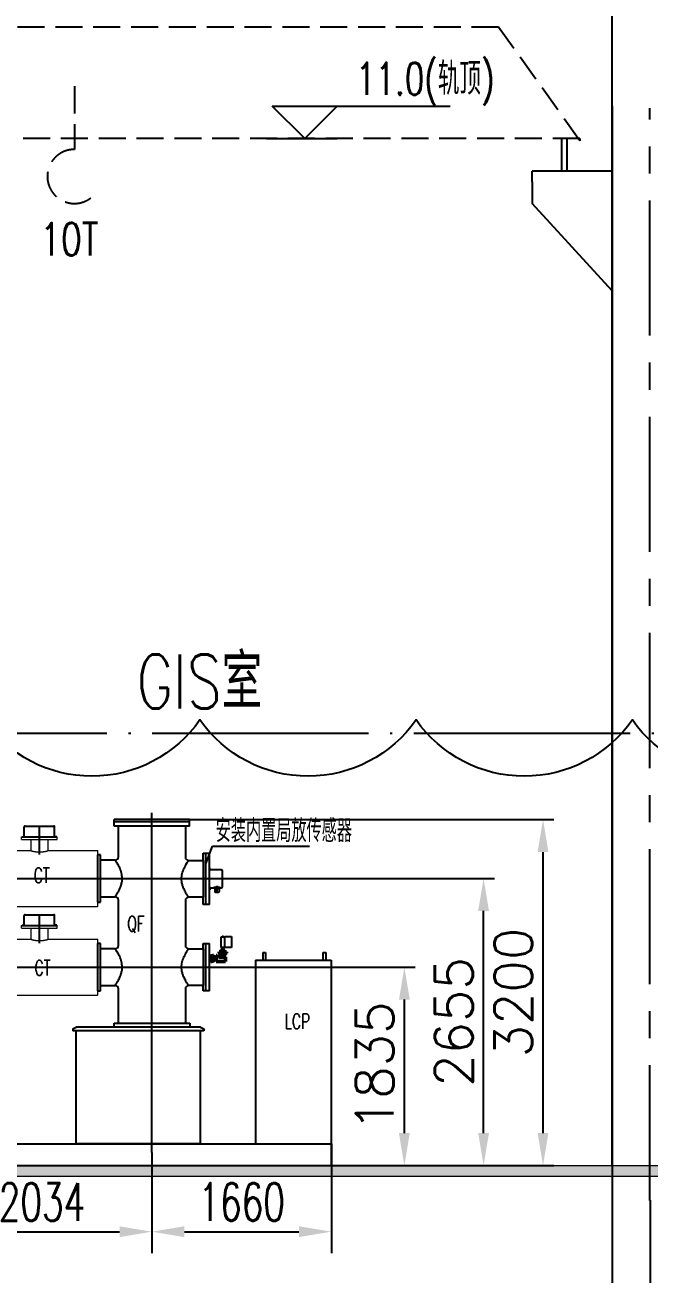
# Model space of a CAD drawing. Extents: x -61205 to 26665, y -81742 to 98141.
# Drawn here: x 5197 to 10979, y 10277 to 21841 of the extents above; entities that cross this region are included whole.
import ezdxf
from ezdxf.enums import TextEntityAlignment as Align

# ---------------------------------------------------------------- set-up
doc = ezdxf.new("R2010")
doc.units = 0
doc.header["$LTSCALE"] = 1000
doc.header["$MEASUREMENT"] = 0
for name, pattern in [('CENTER', [2, 1.25, -0.25, 0.25, -0.25]), ('DASH', [0.35, 0.25, -0.1]), ('DOTE', [2.42, 2, -0.2, 0.02, -0.2]), ('G', [2, 1.25, -0.25, 0.25, -0.25])]:
    doc.linetypes.add(name, pattern=pattern)
doc.layers.get('0').update_dxf_attribs({"linetype": 'CONTINUOUS'})
doc.layers.get('DEFPOINTS').update_dxf_attribs({"linetype": 'CONTINUOUS'})
for name, color, linetype in [('01', 7, 'CONTINUOUS'), ('02', 1, 'CONTINUOUS'), ('05', 4, 'G'), ('09', 3, 'CONTINUOUS'), ('10', 7, 'CONTINUOUS'), ('11', 6, 'CONTINUOUS'), ('DIM_ELEV', 3, 'CONTINUOUS'), ('DOTE', 7, 'CENTER'), ('PUB_DIM', 3, 'CONTINUOUS'), ('PUB_TEXT', 7, 'CONTINUOUS'), ('S_FLOOR', 255, 'CONTINUOUS')]:
    doc.layers.add(name, color=color, linetype=linetype)
doc.layers.add('WALL', color=9, linetype='CONTINUOUS', lineweight=13)
doc.styles.add('_TCH_DIM', font='geditxt.shx', dxfattribs={"bigfont": 'dxt.shx'})
doc.styles.add('HZ', font='geditxt.shx', dxfattribs={"width": 0.75, "bigfont": 'hzfs_1.shx'})
doc.styles.add('intecad', font='geditxt.shx', dxfattribs={"width": 0.667, "bigfont": 'hzfs_1.shx'})
doc.styles.get("Standard").update_dxf_attribs({"font": 'geditxt.shx', "bigfont": 'hzfs_1.shx'})
doc.dimstyles.new('INTE', dxfattribs={"dimscale": 100, "dimtxt": 3.5, "dimasz": 3, "dimexe": 1, "dimexo": 0, "dimgap": 1, "dimtad": 1, "dimtoh": 1, "dimdsep": 46, "dimtxsty": 'Standard', "dimcen": 0, "dimclrd": 7, "dimclre": 7, "dimclrt": 6, "dimadec": 0, "dimazin": 2, "dimtp": 0.1, "dimtm": 0.1, "dimtfac": 0.71, "dimtdec": 3, "dimtix": 1, "dimtmove": 0, "dimatfit": 3, "dimfxl": 1, "dimlwd": -1, "dimlwe": -1, "dimarcsym": 0})
doc.dimstyles.new('INTE$0', dxfattribs={"dimscale": 100, "dimtxt": 3.5, "dimasz": 3, "dimexe": 2, "dimexo": 0, "dimgap": 1, "dimtad": 1, "dimdsep": 46, "dimtxsty": 'intecad', "dimcen": 0, "dimclrd": 7, "dimclre": 7, "dimclrt": 6, "dimadec": 0, "dimazin": 2, "dimtp": 0.1, "dimtm": 0.1, "dimtfac": 0.71, "dimtix": 1, "dimtmove": 0, "dimatfit": 3, "dimfxl": 1, "dimlwd": -1, "dimlwe": -1, "dimarcsym": 0})

# ---------------------------------------------------------------- blocks, each defined once
blk = doc.blocks.new('户内U型间隔低位976CT')
at = {"layer": '01'}
for p, q in [((296, 392), (296, 478)), ((303, 485), (569, 485)), ((576, 392), (576, 478)), ((276, 385), (276, 387)), ((276, 387), (291, 387)), ((276, 385), (291, 385)), ((291, 385), (581, 385)), ((596, 387), (581, 387)), ((581, 385), (596, 385)), ((596, 385), (596, 387))]:
    blk.add_line(p, q, dxfattribs=at)
at = {"layer": '01', "linetype": 'Continuous', "lineweight": 15}
for p, q in [((271, 385), (601, 385)), ((271, 360), (271, 385)), ((271, 360), (601, 360)), ((601, 360), (601, 385)), ((106, -322), (106, 322)), ((106, 322), (136, 322)), ((136, -322), (136, 322)), ((136, 322), (166, 322)), ((166, -322), (166, 322)), ((166, 258), (356, 258)), ((516, 258), (974, 258)), ((974, 258), (976, 256)), ((976, -256), (976, 256)), ((25, 220), (0, 220)), ((0, 220), (0, -220)), ((25, -220), (25, 220)), ((25, 170), (106, 170)), ((0, -220), (25, -220)), ((25, -170), (106, -170)), ((106, -322), (136, -322)), ((136, -322), (166, -322)), ((166, -258), (974, -258)), ((974, -258), (976, -256))]:
    blk.add_line(p, q, dxfattribs=at)
at = {"layer": '01'}
for centre, radius, start, end in [((303, 478), 7, 90, 180), ((569, 478), 7, 0, 90), ((291, 392), 5, 270, 0), ((581, 392), 5, 180, 270)]:
    blk.add_arc(centre, radius, start, end, dxfattribs=at)
at = {"layer": '01', "linetype": 'Continuous', "lineweight": 15}
for points in [[(356, 360), (356, 258)], [(516, 258), (516, 360)]]:
    blk.add_open_spline(points, degree=1, dxfattribs=at)
for points, knots in [([(356, 258), (356, 258), (356, 258), (356, 258), (357, 258), (359, 257), (361, 257), (363, 256), (366, 255), (369, 254), (373, 253), (377, 252), (382, 251), (387, 250), (393, 249), (399, 248), (405, 247), (411, 247), (417, 246), (423, 246), (430, 245), (434, 245), (436, 245)], [0, 0, 0, 0, 0.010535, 0.061735, 0.114077, 0.166812, 0.217105, 0.267733, 0.319394, 0.371403, 0.423398, 0.475735, 0.529139, 0.582909, 0.636505, 0.690479, 0.745668, 0.801289, 0.850143, 0.899311, 0.94948, 1, 1, 1, 1]), ([(436, 245), (438, 245), (442, 245), (449, 246), (455, 246), (462, 247), (468, 247), (474, 248), (479, 249), (485, 250), (490, 251), (494, 252), (499, 253), (503, 254), (506, 255), (509, 256), (512, 257), (514, 257), (515, 258), (516, 258), (516, 258), (516, 258)], [0, 0, 0, 0, 0.050967, 0.102304, 0.154793, 0.207674, 0.258639, 0.309945, 0.362304, 0.415018, 0.467546, 0.520423, 0.574398, 0.628755, 0.682357, 0.736345, 0.791578, 0.847255, 0.899202, 0.951532, 1, 1, 1, 1])]:
    blk.add_open_spline(points, degree=3, knots=knots, dxfattribs=at)
at = {"layer": '05', "ltscale": 0.2}
blk.add_line((436, 223), (436, 489), dxfattribs=at)
at = {"layer": '05'}
for p, q in [((283, 382), (283, 389)), ((589, 382), (589, 390))]:
    blk.add_line(p, q, dxfattribs=at)
blk = doc.blocks.new('*D398')
at = {"layer": '02', "color": 7, "transparency": 16777216}
for p, q in [((4337, 11438), (4337, 10478)), ((6371, 11412), (6371, 10478)), ((4637, 10678), (6071, 10678))]:
    blk.add_line(p, q, dxfattribs=at)
for points in [[(4637, 10728), (4637, 10628), (4337, 10678)], [(6071, 10728), (6071, 10628), (6371, 10678)]]:
    blk.add_solid(points, dxfattribs=at)
at = {"layer": 'DEFPOINTS', "color": 0, "transparency": 16777216}
for p in [(4337, 11438), (6371, 11412), (6371, 10678)]:
    blk.add_point(p, dxfattribs=at)
at = {"layer": '02', "color": 6, "transparency": 16777216, "insert": (5354, 10953), "char_height": 350, "attachment_point": 5, "style": 'intecad'}
blk.add_mtext('2034', dxfattribs=at)
blk = doc.blocks.new('*D394')
at = {"layer": '02', "color": 7, "transparency": 16777216}
for p, q in [((6986, 13125), (8806, 13125)), ((8706, 11590), (8706, 12825)), ((8031, 11290), (8806, 11290))]:
    blk.add_line(p, q, dxfattribs=at)
for points in [[(8656, 12825), (8756, 12825), (8706, 13125)], [(8656, 11590), (8756, 11590), (8706, 11290)]]:
    blk.add_solid(points, dxfattribs=at)
at = {"layer": 'DEFPOINTS', "color": 0, "transparency": 16777216}
for p in [(6986, 13125), (8706, 13125), (8031, 11290)]:
    blk.add_point(p, dxfattribs=at)
at = {"layer": '02', "color": 6, "transparency": 16777216, "insert": (8431, 12208), "char_height": 350, "attachment_point": 5, "rotation": 90}
blk.add_mtext('1835', dxfattribs=at)
blk = doc.blocks.new('*D395')
at = {"layer": '02', "color": 7, "transparency": 16777216}
for p, q in [((6156, 13945), (9539, 13945)), ((9439, 11590), (9439, 13645)), ((8031, 11290), (9539, 11290))]:
    blk.add_line(p, q, dxfattribs=at)
for points in [[(9389, 13645), (9489, 13645), (9439, 13945)], [(9389, 11590), (9489, 11590), (9439, 11290)]]:
    blk.add_solid(points, dxfattribs=at)
at = {"layer": 'DEFPOINTS', "color": 0, "transparency": 16777216}
for p in [(6156, 13945), (9439, 13945), (8031, 11290)]:
    blk.add_point(p, dxfattribs=at)
at = {"layer": '02', "color": 6, "transparency": 16777216, "insert": (9164, 12618), "char_height": 350, "attachment_point": 5, "rotation": 90}
blk.add_mtext('2655', dxfattribs=at)
blk = doc.blocks.new('*D396')
at = {"layer": '02', "color": 7, "transparency": 16777216}
for p, q in [((6718, 14490), (10089, 14490)), ((9989, 11590), (9989, 14190)), ((8031, 11290), (10089, 11290))]:
    blk.add_line(p, q, dxfattribs=at)
for points in [[(9939, 14190), (10039, 14190), (9989, 14490)], [(9939, 11590), (10039, 11590), (9989, 11290)]]:
    blk.add_solid(points, dxfattribs=at)
at = {"layer": 'DEFPOINTS', "color": 0, "transparency": 16777216}
for p in [(6718, 14490), (9989, 14490), (8031, 11290)]:
    blk.add_point(p, dxfattribs=at)
at = {"layer": '02', "color": 6, "transparency": 16777216, "insert": (9714, 12890), "char_height": 350, "attachment_point": 5, "rotation": 90}
blk.add_mtext('3200', dxfattribs=at)
blk = doc.blocks.new('*D397')
at = {"layer": '02', "color": 7, "transparency": 16777216}
for p, q in [((8031, 11490), (8031, 10478)), ((6371, 11412), (6371, 10478)), ((6671, 10678), (7731, 10678))]:
    blk.add_line(p, q, dxfattribs=at)
for points in [[(6671, 10728), (6671, 10628), (6371, 10678)], [(7731, 10728), (7731, 10628), (8031, 10678)]]:
    blk.add_solid(points, dxfattribs=at)
at = {"layer": 'DEFPOINTS', "color": 0, "transparency": 16777216}
for p in [(8031, 11490), (6371, 11412), (8031, 10678)]:
    blk.add_point(p, dxfattribs=at)
at = {"layer": '02', "color": 6, "transparency": 16777216, "insert": (7201, 10953), "char_height": 350, "attachment_point": 5, "style": 'intecad'}
blk.add_mtext('1660', dxfattribs=at)
blk = doc.blocks.new('*D409')
at = {"layer": '09', "color": 7, "transparency": 16777216}
for p, q in [((-21, 10969), (-21, 9530)), ((10979, 10969), (10979, 9530)), ((10679, 9730), (279, 9730))]:
    blk.add_line(p, q, dxfattribs=at)
for points in [[(279, 9780), (279, 9680), (-21, 9730)], [(10679, 9780), (10679, 9680), (10979, 9730)]]:
    blk.add_solid(points, dxfattribs=at)
at = {"layer": 'DEFPOINTS', "color": 0, "transparency": 16777216}
for p in [(-21, 10969), (10979, 10969), (-21, 9730)]:
    blk.add_point(p, dxfattribs=at)
at = {"layer": '09', "color": 6, "transparency": 16777216, "insert": (5479, 10005), "char_height": 350, "attachment_point": 5, "style": 'intecad'}
blk.add_mtext('11000', dxfattribs=at)

msp = doc.modelspace()

# ---------------------------------------------------------------- hatches: boundary and pattern name
at = {"layer": '01'}
msp.add_hatch(color=256, dxfattribs=at).paths.add_polyline_path([(11198.511, 11190.121), (11198.511, 11290.121), (5103.511, 11290.121), (5103.511, 11190.121)])

# ---------------------------------------------------------------- linework, layer by layer
for p, q in [((10628.511, 11290.121), (10628.511, 22790.121)), ((10628.511, 19105.121, 0.006), (10628.511, 21717.161)), ((10628.511, 19702.225), (10628.511, 19702.225)), ((10628.511, 19702.225), (10628.511, 19702.225))]:
    msp.add_line(p, q)
at = {"color": 145, "linetype": 'DASH'}
for p, q in [((9578.477, 21822), (1428.511, 21822)), ((10328.477, 20770.121), (9578.477, 21822)), ((5653.494, 21274.014), (5653.494, 20690.121)), ((10328.477, 20790.121), (678.511, 20790.121)), ((10328.477, 20790.121), (10328.477, 20770.121))]:
    msp.add_line(p, q, dxfattribs=at)
at = {"color": 145}
for p, q in [((10163.477, 20490.121), (10163.477, 20790.121)), ((10213.477, 20490.121), (10213.477, 20790.121)), ((9888.477, 20390.121), (9888.477, 20190.121)), ((10628.511, 19380.709), (9888.477, 20190.121))]:
    msp.add_line(p, q, dxfattribs=at)
at = {"color": 4}
msp.add_lwpolyline([(-2262.074, 25512.007, -0.52056705), (-262.074, 25512.007, -0.52056705), (1737.926, 25512.007, -0.52056705), (3737.926, 25512.007, -0.52056705), (5737.926, 25512.007, -0.52056705), (7737.926, 25512.007, -0.52056705), (9737.926, 25512.007, -0.52056705), (11737.926, 25512.007, -0.52056705), (13226.752, 25000.833, -0.52056705), (13226.752, 23000.833, -0.52056705), (13226.752, 21000.833, -0.52056705), (13226.752, 19000.833, -0.52056705), (13226.752, 17000.833, -0.52056705), (12815.187, 15412.398, -0.52056705), (10815.187, 15412.398, -0.52056705), (8815.187, 15412.398, -0.52056705), (6815.187, 15412.398, -0.52056705), (4815.187, 15412.398, -0.52056705), (2815.187, 15412.398, -0.52056705), (815.187, 15412.398, -0.52056705), (-1184.813, 15412.398, -0.52056705)], format="xyb", dxfattribs=at)
at = {"color": 145, "linetype": 'DASH'}
msp.add_arc((5653.494, 20440.121), 250, 90, 330, dxfattribs=at)
at = {"color": 0, "linetype": 'ByBlock'}
for p in [(6928.573, 13230.121), (6950.648, 13185.121), (6950.956, 13185.121), (6957.128, 13227.621), (7001.573, 13255.121), (7006.573, 13233.046), (7006.573, 13232.738), (7049.073, 13226.566), (7051.573, 13255.121), (6928.573, 13180.121)]:
    msp.add_point(p, dxfattribs=at)
at = {"layer": '01'}
for p, q in [((10628.511, 21090.121), (10628.511, 9490.121)), ((10628.511, 21090.121), (10628.511, 9490.121)), ((6023.073, 14430.121), (6023.073, 14490.121)), ((6718.073, 14490.121), (6023.073, 14490.121)), ((6718.073, 14470.121), (6023.073, 14470.121)), ((6718.073, 14430.121), (6718.073, 14490.121)), ((6718.073, 14430.121), (6023.073, 14430.121)), ((6060.573, 14144.97), (6060.573, 14430.121)), ((6680.573, 14430.121), (6680.573, 14141.969)), ((5895.573, 14165.121), (5870.573, 14165.121)), ((5870.573, 13742.621), (5870.573, 14165.121)), ((5895.573, 13725.121), (5895.573, 14165.121)), ((5895.573, 14115.121), (5895.573, 14165.121)), ((6030.66, 14115.121), (5895.573, 14115.121)), ((6710.486, 14112.12), (6845.573, 14112.12)), ((6845.573, 14179.62), (6870.573, 14179.62)), ((6845.573, 14112.12), (6845.573, 14179.62)), ((6845.573, 14112.12), (6845.573, 13772.12)), ((6870.573, 14179.62), (6904.573, 14179.62)), ((6870.573, 13704.621), (6870.573, 14179.62)), ((6870.573, 13704.62), (6870.573, 14179.62)), ((6874.573, 14179.62), (6882.055, 14179.62)), ((6904.573, 13736.504), (6904.573, 14179.62)), ((6906.573, 14044.62), (6904.573, 14044.62)), ((6904.573, 14041.62), (6904.573, 14044.62)), ((6904.573, 14031.62), (6904.573, 14034.62)), ((6906.573, 14031.62), (6906.573, 14044.62)), ((7012.573, 14026.62), (6911.573, 14026.62)), ((7012.573, 14024.62), (6911.573, 14024.62)), ((7022.573, 13869.62), (7022.573, 14014.62)), ((7024.573, 13869.62), (7024.573, 14014.62)), ((5870.573, 13725.121), (5870.573, 13785.121)), ((5895.573, 13775.121), (6030.607, 13775.121)), ((6030.607, 13775.171), (6030.612, 13775.177)), ((6845.573, 13772.12), (6710.538, 13772.12)), ((6845.573, 13704.62), (6845.573, 13772.12)), ((6870.573, 13722.12), (6870.573, 13782.43)), ((6904.573, 13839.62), (6904.573, 13842.62)), ((6906.573, 13839.62), (6904.573, 13839.62)), ((6906.573, 13852.62), (6906.573, 13839.62)), ((6911.573, 13859.62), (6943.073, 13859.62)), ((6911.573, 13857.62), (6943.073, 13857.62)), ((6945.073, 13861.62), (6943.073, 13859.62)), ((6945.073, 13859.62), (6943.073, 13857.62)), ((7000.073, 13861.62), (6945.073, 13861.62)), ((6945.073, 13859.62), (7000.073, 13859.62)), ((7000.073, 13859.62), (6945.073, 13859.62)), ((7000.073, 13859.62), (6945.073, 13859.62)), ((7000.073, 13859.62), (6945.073, 13859.62)), ((6949.073, 13866.62), (6996.073, 13866.62)), ((6949.073, 13866.62), (6949.073, 13861.62)), ((6996.073, 13861.62), (6949.073, 13861.62)), ((6952.073, 13859.62), (6993.073, 13859.62)), ((6952.073, 13859.62), (6952.073, 13823.62)), ((6952.073, 13852.62), (6993.073, 13852.62)), ((6952.573, 13861.62), (6952.573, 13859.62)), ((6956.073, 13819.62), (6989.073, 13819.62)), ((6984.073, 13869.17), (6961.073, 13869.17)), ((6961.073, 13869.17), (6961.073, 13861.62)), ((6962.073, 13861.62), (6962.073, 13859.62)), ((6983.073, 13861.62), (6983.073, 13859.62)), ((6984.073, 13869.17), (6984.073, 13861.62)), ((6992.573, 13861.62), (6992.573, 13859.62)), ((6993.073, 13859.62), (6993.073, 13823.62)), ((6996.073, 13866.62), (6996.073, 13861.62)), ((7000.073, 13861.62), (7002.073, 13859.62)), ((7000.073, 13859.62), (7002.073, 13857.62)), ((7002.073, 13859.62), (7012.573, 13859.62)), ((7004.073, 13859.62), (7002.073, 13859.62)), ((7002.073, 13857.62), (7012.573, 13857.62)), ((5870.573, 13725.121), (5895.573, 13725.121)), ((6060.573, 13325.121), (6060.573, 13745.199)), ((6680.573, 13745.157), (6680.573, 13324.972)), ((6680.573, 13745.157), (6680.573, 13745.157)), ((6680.573, 13742.237), (6680.573, 13742.237)), ((6870.573, 13704.62), (6845.573, 13704.62)), ((6904.573, 13704.621), (6870.573, 13704.621)), ((6904.573, 13704.621), (6904.573, 13736.504)), ((5870.573, 12905.121), (5870.573, 13345.121)), ((5895.573, 13345.121), (5870.573, 13345.121)), ((5895.573, 12905.121), (5895.573, 13345.121)), ((6845.573, 13345.121), (6870.573, 13345.121)), ((6845.573, 13295.121), (6845.573, 13345.121)), ((6870.573, 12905.121), (6870.573, 13345.121)), ((6870.573, 12905.121), (6870.573, 13345.121)), ((6870.573, 13345.121), (6904.573, 13345.121)), ((6874.573, 13345.121), (6882.055, 13345.121)), ((6904.573, 12937.004), (6904.573, 13345.121)), ((7012.073, 13406.621), (7045.073, 13406.621)), ((7012.073, 13307.621), (7012.073, 13406.621)), ((7045.073, 13307.621), (7012.073, 13307.621)), ((7016.573, 13288.121), (7016.573, 13307.621)), ((7021.194, 13406.621), (7021.194, 13412.621)), ((7021.194, 13412.621), (7031.951, 13412.621)), ((7023.883, 13412.621), (7023.883, 13406.621)), ((7026.573, 13412.621), (7026.573, 13406.621)), ((7029.262, 13412.621), (7029.262, 13406.621)), ((7031.951, 13412.621), (7031.951, 13406.621)), ((7036.573, 13288.121), (7036.573, 13307.621)), ((7045.073, 13306.621), (7045.073, 13407.621)), ((7045.073, 13407.621), (7108.073, 13407.621)), ((7108.073, 13306.621), (7045.073, 13306.621)), ((7108.073, 13407.621), (7108.073, 13306.621)), ((6030.66, 13295.121), (5895.573, 13295.121)), ((6710.486, 13295.121), (6845.573, 13295.121)), ((6845.573, 13295.121), (6845.573, 12955.121)), ((6904.573, 13230.121), (6916.573, 13230.121)), ((6904.573, 13205.121), (6904.573, 13230.121)), ((6904.573, 13205.121), (6904.573, 13180.121)), ((6916.573, 13240.121), (6928.573, 13240.121)), ((6916.573, 13205.121), (6916.573, 13240.121)), ((6916.573, 13205.121), (6916.573, 13170.121)), ((6928.573, 13240.121), (6928.573, 13205.121)), ((6928.573, 13230.121), (6935.573, 13230.121)), ((6928.573, 13180.121), (6928.573, 13230.121)), ((6928.573, 13205.121), (6928.573, 13170.121)), ((6930.806, 13240.25), (6929.806, 13239.25)), ((6929.806, 13239.25), (6929.806, 13230.25)), ((6935.573, 13230.25), (6929.806, 13230.25)), ((6940.806, 13240.25), (6930.806, 13240.25)), ((6935.573, 13230.25), (6935.573, 13227.621)), ((6941.806, 13227.75), (6935.573, 13227.75)), ((6935.573, 13227.621), (6941.573, 13227.621)), ((6940.806, 13240.25), (6941.806, 13239.25)), ((6941.573, 13227.621), (6941.573, 13205.122)), ((6941.573, 13225.121), (6953.573, 13225.121)), ((6941.573, 13182.621), (6941.573, 13205.122)), ((6941.573, 13185.121), (6953.573, 13185.121)), ((6941.806, 13239.25), (6941.806, 13227.75)), ((6953.573, 13227.621), (6965.573, 13227.621)), ((6953.573, 13205.122), (6953.573, 13227.621)), ((6953.573, 13205.122), (6953.573, 13182.621)), ((6965.573, 13227.621), (6965.573, 13182.621)), ((6992.702, 13253.888), (6991.702, 13252.888)), ((6991.702, 13242.888), (6991.702, 13252.888)), ((6992.702, 13241.888), (6991.702, 13242.888)), ((7001.573, 13253.888), (6992.702, 13253.888)), ((7004.073, 13241.888), (6992.702, 13241.888)), ((7001.349, 13253.888), (7001.349, 13248.121)), ((7004.073, 13248.121), (7001.349, 13248.121)), ((7001.573, 13248.121), (7001.573, 13255.121)), ((7001.573, 13255.121), (7051.573, 13255.121)), ((7003.792, 13248.121), (7003.792, 13241.888)), ((7004.073, 13241.888), (7004.073, 13248.121)), ((7004.073, 13242.121), (7026.573, 13242.121)), ((7004.073, 13218.121), (7004.073, 13230.121)), ((7004.073, 13225.507), (7004.073, 13230.121)), ((7026.573, 13230.121), (7004.073, 13230.121)), ((7049.073, 13218.121), (7004.073, 13218.121)), ((7006.573, 13242.121), (7006.573, 13230.121)), ((7008.576, 13284.621), (7009.514, 13288.121)), ((7008.576, 13284.621), (7009.514, 13281.121)), ((7044.576, 13281.121), (7008.576, 13281.121)), ((7043.632, 13288.121), (7009.514, 13288.121)), ((7049.073, 13242.121), (7026.573, 13242.121)), ((7026.573, 13230.121), (7049.073, 13230.121)), ((7044.569, 13284.621), (7043.632, 13288.121)), ((7044.569, 13284.621), (7043.632, 13281.121)), ((7046.573, 13242.121), (7046.573, 13230.121)), ((7049.073, 13248.121), (7049.073, 13242.121)), ((7051.702, 13248.121), (7049.073, 13248.121)), ((7049.073, 13230.121), (7049.073, 13218.121)), ((7049.202, 13241.888), (7049.202, 13248.121)), ((7060.702, 13241.888), (7049.202, 13241.888)), ((7051.573, 13255.121), (7051.573, 13248.121)), ((7060.702, 13253.888), (7051.702, 13253.888)), ((7051.702, 13248.121), (7051.702, 13253.888)), ((7061.702, 13252.888), (7060.702, 13253.888)), ((7061.702, 13242.888), (7060.702, 13241.888)), ((7061.702, 13242.888), (7061.702, 13252.888)), ((7330.573, 13190.121), (7330.573, 11490.121)), ((7330.573, 13190.121), (8030.573, 13190.121)), ((7396.188, 13260.121), (7396.188, 13190.121)), ((7396.188, 13260.121), (7423.095, 13260.121)), ((7423.095, 13260.121), (7423.095, 13190.121)), ((7952.453, 13260.121), (7952.453, 13190.121)), ((7952.453, 13260.121), (7979.359, 13260.121)), ((7979.359, 13260.121), (7979.359, 13190.121)), ((8030.573, 13190.121), (8030.573, 11490.121)), ((6904.573, 13180.121), (6916.573, 13180.121)), ((6916.573, 13170.121), (6928.573, 13170.121)), ((6935.573, 13180.121), (6928.573, 13180.121)), ((6929.806, 13180.121), (6929.806, 13171.25)), ((6929.806, 13179.897), (6935.573, 13179.897)), ((6929.806, 13171.25), (6930.806, 13170.25)), ((6940.806, 13170.25), (6930.806, 13170.25)), ((6941.806, 13182.621), (6935.573, 13182.621)), ((6935.573, 13182.621), (6935.573, 13179.897)), ((6935.573, 13182.34), (6941.806, 13182.34)), ((6941.806, 13171.25), (6940.806, 13170.25)), ((6941.806, 13182.621), (6941.806, 13171.25)), ((6965.573, 13182.621), (6953.573, 13182.621)), ((6958.187, 13182.621), (6953.573, 13182.621)), ((5895.573, 12955.121), (6030.607, 12955.121)), ((6030.607, 12955.171), (6030.612, 12955.177)), ((6710.538, 12955.171), (6710.534, 12955.177)), ((6845.573, 12955.121), (6710.538, 12955.121)), ((6845.573, 12905.121), (6845.573, 12955.121)), ((6870.573, 12922.621), (6870.573, 12965.431)), ((5870.573, 12905.121), (5895.573, 12905.121)), ((6060.573, 12608.121), (6060.573, 12925.184)), ((6680.573, 12925.157), (6680.573, 12608.121)), ((6870.573, 12905.121), (6845.573, 12905.121)), ((6904.573, 12905.121), (6870.573, 12905.121)), ((6904.573, 12905.121), (6904.573, 12937.004)), ((6020.573, 12608.121), (6720.573, 12608.121)), ((6020.573, 12570.121), (6020.573, 12608.121)), ((6720.573, 12608.121), (6720.573, 12570.121)), ((5640.573, 12555.121), (5670.573, 12570.121)), ((5640.573, 12555.121), (5640.573, 12535.121)), ((6850.573, 12535.121), (5640.573, 12535.121)), ((6820.573, 12570.121), (5670.573, 12570.121)), ((5670.573, 11490.121), (5670.573, 12535.121)), ((6820.573, 12570.121), (6850.573, 12555.121)), ((6820.573, 11490.121), (6820.573, 12535.121)), ((6850.573, 12555.121), (6850.573, 12535.121)), ((3196.573, 11490.121), (8030.573, 11490.121)), ((6820.573, 11490.121), (5670.573, 11490.121)), ((7330.073, 11490.121), (8030.573, 11490.121)), ((8030.573, 11490.121), (8030.573, 11290.121)), ((3196.573, 11290.121), (8030.573, 11290.121))]:
    msp.add_line(p, q, dxfattribs=at)
at = {"layer": '01', "lineweight": 50, "ltscale": 0.5}
for p, q in [((6971.219, 13231.621), (6965.573, 13231.621)), ((6965.573, 13178.621), (6965.573, 13231.621)), ((6971.219, 13231.621), (6989.071, 13218.121)), ((6989.071, 13218.121), (7050.573, 13218.121)), ((6991.576, 13267.121), (6991.576, 13255.121)), ((7026.576, 13267.121), (6991.576, 13267.121)), ((7026.576, 13255.121), (6991.576, 13255.121)), ((7008.576, 13281.121), (7008.576, 13267.121)), ((7026.576, 13267.121), (7061.576, 13267.121)), ((7026.576, 13255.121), (7061.576, 13255.121)), ((7044.576, 13281.121), (7044.576, 13267.121)), ((7050.573, 13178.621), (7050.573, 13218.121)), ((7061.576, 13267.121), (7061.576, 13255.121)), ((6965.573, 13178.621), (7050.573, 13178.621))]:
    msp.add_line(p, q, dxfattribs=at)
at = {"layer": '01', "flags": 128}
for points in [[(6030.612, 13775.177), (6030.859, 13775.535), (6031.777, 13776.867), (6033.317, 13779.118), (6035.466, 13782.292), (6038.2, 13786.392), (6040.499, 13789.897), (6042.571, 13793.103), (6044.872, 13796.721), (6047.316, 13800.633), (6050.229, 13805.4), (6053.277, 13810.518), (6056.89, 13816.783), (6060.606, 13823.48), (6065.436, 13832.649), (6070.277, 13842.494), (6075.079, 13853.114), (6079.681, 13864.402), (6082.099, 13870.936), (6084.388, 13877.646), (6086.544, 13884.585), (6088.524, 13891.687), (6090.654, 13900.508), (6092.455, 13909.567), (6094.218, 13921.506), (6095.293, 13933.748), (6095.615, 13946.281), (6095.139, 13958.923), (6094.07, 13969.954), (6092.157, 13982.322), (6089.555, 13994.471), (6086.337, 14006.358), (6082.577, 14017.952), (6077.782, 14030.656), (6072.6, 14042.733), (6067.104, 14054.283), (6061.512, 14065.084), (6056.791, 14073.634), (6052.196, 14081.556), (6047.768, 14088.876), (6043.65, 14095.45), (6041.521, 14098.77), (6038.963, 14102.692), (6036.685, 14106.13), (6034.576, 14109.27), (6032.874, 14111.774), (6031.461, 14113.834), (6030.696, 14114.943), (6030.66, 14114.995)], [(6030.612, 12955.177), (6030.859, 12955.535), (6031.777, 12956.867), (6033.317, 12959.118), (6035.466, 12962.292), (6038.2, 12966.392), (6040.499, 12969.897), (6042.571, 12973.103), (6044.872, 12976.721), (6047.316, 12980.633), (6050.229, 12985.4), (6053.277, 12990.518), (6056.89, 12996.783), (6060.606, 13003.48), (6065.436, 13012.649), (6070.277, 13022.494), (6075.079, 13033.114), (6079.681, 13044.402), (6082.099, 13050.936), (6084.388, 13057.646), (6086.544, 13064.585), (6088.524, 13071.687), (6090.654, 13080.508), (6092.455, 13089.567), (6094.218, 13101.506), (6095.293, 13113.748), (6095.615, 13126.281), (6095.139, 13138.923), (6094.07, 13149.954), (6092.157, 13162.322), (6089.555, 13174.471), (6086.337, 13186.358), (6082.577, 13197.952), (6077.782, 13210.656), (6072.6, 13222.733), (6067.104, 13234.283), (6061.512, 13245.084), (6056.791, 13253.634), (6052.196, 13261.556), (6047.768, 13268.876), (6043.65, 13275.45), (6041.521, 13278.77), (6038.963, 13282.692), (6036.685, 13286.13), (6034.576, 13289.27), (6032.874, 13291.774), (6031.461, 13293.834), (6030.696, 13294.943), (6030.66, 13294.995)], [(6710.534, 12955.177), (6710.287, 12955.535), (6709.369, 12956.867), (6707.828, 12959.118), (6705.68, 12962.292), (6702.946, 12966.392), (6700.647, 12969.897), (6698.575, 12973.103), (6696.274, 12976.721), (6693.83, 12980.633), (6690.917, 12985.4), (6687.869, 12990.518), (6684.255, 12996.783), (6680.54, 13003.48), (6675.71, 13012.649), (6670.868, 13022.494), (6666.067, 13033.114), (6661.465, 13044.402), (6659.047, 13050.936), (6656.757, 13057.646), (6654.601, 13064.585), (6652.622, 13071.687), (6650.492, 13080.508), (6648.691, 13089.567), (6646.927, 13101.506), (6645.853, 13113.748), (6645.531, 13126.281), (6646.006, 13138.923), (6647.075, 13149.954), (6648.989, 13162.322), (6651.59, 13174.471), (6654.809, 13186.358), (6658.569, 13197.952), (6663.363, 13210.656), (6668.545, 13222.733), (6674.041, 13234.283), (6679.633, 13245.084), (6684.355, 13253.634), (6688.95, 13261.556), (6693.377, 13268.876), (6697.496, 13275.45), (6699.625, 13278.77), (6702.182, 13282.692), (6704.46, 13286.13), (6706.57, 13289.27), (6708.271, 13291.774), (6709.684, 13293.834), (6710.449, 13294.943), (6710.486, 13294.995)]]:
    msp.add_lwpolyline(points, dxfattribs=at)
at = {"layer": '01'}
for points in [[(6688.95, 14078.555), (6697.496, 14092.45), (6699.625, 14095.769), (6702.182, 14099.691), (6704.46, 14103.129), (6706.57, 14106.27), (6708.271, 14108.773), (6709.684, 14110.834), (6710.449, 14111.942), (6710.486, 14111.995)], [(6710.534, 13772.176), (6710.287, 13772.534), (6709.369, 13773.866), (6707.828, 13776.118), (6705.68, 13779.291), (6702.946, 13783.391), (6700.647, 13786.896), (6698.575, 13790.103), (6696.274, 13793.721), (6693.83, 13797.633), (6690.917, 13802.399), (6687.869, 13807.518), (6684.255, 13813.783), (6680.54, 13820.48), (6675.71, 13829.649), (6670.868, 13839.494), (6666.067, 13850.113), (6661.465, 13861.401), (6659.047, 13867.935), (6656.757, 13874.645), (6654.601, 13881.584), (6652.622, 13888.687), (6650.492, 13897.507), (6648.691, 13906.566), (6646.927, 13918.506), (6645.853, 13930.748), (6645.531, 13943.281), (6646.006, 13955.922), (6647.075, 13966.954), (6648.989, 13979.321), (6651.59, 13991.47), (6654.809, 14003.357), (6658.569, 14014.951), (6663.363, 14027.655), (6668.545, 14039.732), (6674.041, 14051.283), (6679.633, 14062.083), (6684.355, 14070.634), (6688.95, 14078.555)]]:
    msp.add_lwpolyline(points, dxfattribs=at)
for centre, radius, start, end in [((6030.591, 14145.117), 29.982, 270.120117, 359.7190865), ((6710.554, 14142.116), 29.982, 180.2809135, 269.879883), ((6911.573, 14031.62), 7, 180, 270), ((6911.573, 14031.62), 5, 180, 270), ((7012.573, 14014.62), 12, 0, 90), ((7012.573, 14014.62), 10, 0, 90), ((6030.64, 13745.184), 29.933, 359.9723796, 90.0578609), ((6710.506, 13742.184), 29.933, 89.9421391, 180.0276204), ((6911.573, 13852.62), 7, 90, 180), ((6911.573, 13852.62), 5, 90, 180), ((6956.073, 13823.62), 4, 180, 270), ((6989.073, 13823.62), 4, 270, 0), ((7012.573, 13869.62), 10, 270, 0), ((7012.573, 13869.62), 12, 270, 0), ((6030.591, 13325.117), 29.982, 270.120117, 359.7190865), ((6710.554, 13325.117), 29.982, 180.2809135, 269.879883), ((6030.64, 12925.184), 29.933, 359.9723796, 90.0578609), ((6710.506, 12925.184), 29.933, 89.9421391, 180.0276204)]:
    msp.add_arc(centre, radius, start, end, dxfattribs=at)
at = {"layer": '02', "ltscale": 10}
for p, q in [((6870.573, 14081.004), (6932.521, 14244.409, 0)), ((6932.521, 14244.409, 0), (7828.364, 14244.409, 0))]:
    msp.add_line(p, q, dxfattribs=at)
at = {"layer": '05'}
for p, q in [((10978.511, 10967.621), (10978.511, 21071.97)), ((10978.511, 10967.621), (10978.511, 21071.97)), ((6972.573, 13877.176), (6972.573, 13817.702)), ((6972.573, 13875.08), (6972.573, 13846.899))]:
    msp.add_line(p, q, dxfattribs=at)
at = {"layer": '05', "ltscale": 500}
for p, q in [((6370.573, 11409.102), (6370.573, 14553.452)), ((2644.474, 13945.121), (6155.608, 13945.121)), ((3733.829, 13125.121), (6986.078, 13125.121))]:
    msp.add_line(p, q, dxfattribs=at)
at = {"layer": '10'}
for p, q in [((6904.573, 14044.135), (6905.058, 14044.62)), ((6906.548, 14041.62), (6906.573, 14041.645)), ((6904.573, 13842.08), (6905.114, 13842.62))]:
    msp.add_line(p, q, dxfattribs=at)
at = {"layer": 'DIM_ELEV'}
for p, q in [((7784.57, 20790.121), (7484.57, 21090.121)), ((7484.57, 21090.121), (9130.07, 21090.121)), ((7784.57, 20790.121), (8084.57, 21090.121)), ((7431.487, 20790.121), (8084.57, 20790.121))]:
    msp.add_line(p, q, dxfattribs=at)
at = {"layer": 'DOTE', "linetype": 'DOTE'}
msp.add_line((-3305.535, 15290.121), (18681.476, 15290.121), dxfattribs=at)
at = {"layer": 'S_FLOOR', "color": 145}
for p in [(10628.511, 20490.132), (9888.477, 20390.121)]:
    msp.add_line(p, (9888.477, 20490.121), dxfattribs=at)
at = {"layer": 'WALL'}
for p, q in [((-371.489, 11290.121), (11198.511, 11290.121)), ((-371.489, 11190.121), (11198.511, 11190.121))]:
    msp.add_line(p, q, dxfattribs=at)

# ---------------------------------------------------------------- block references
at = {"layer": '01'}
for p in [(4894.573, 13945.121), (4894.573, 13125.121)]:
    msp.add_blockref('户内U型间隔低位976CT', p, dxfattribs=at)

# ---------------------------------------------------------------- texts
at = {"layer": '11', "style": 'intecad', "width": 0.667}
for s, height, p in [('安装内置局放传感器', 210, (6961.07, 14282.042)), ('CT', 140, (5278.021, 13904.47)), ('QF', 140, (6143.759, 13456.558)), ('CT', 140, (5285.804, 13048.615)), ('LCP', 140, (7598.377, 12554.191))]:
    msp.add_text(s, height=height, dxfattribs=at).set_placement(p)
at = {"layer": 'PUB_DIM', "color": 145, "style": 'HZ', "width": 0.75}
msp.add_text('10T', height=300, dxfattribs=at).set_placement((5606.692, 19859.966), align=Align.MIDDLE)
at = {"layer": 'PUB_DIM', "color": 0, "style": 'HZ', "width": 0.75}
msp.add_text('GIS室', height=500, dxfattribs=at).set_placement((6810.008, 15798.067), align=Align.MIDDLE)
at = {"layer": 'PUB_TEXT', "style": '_TCH_DIM', "width": 0.705882}
msp.add_text('11.0(轨顶) ', height=297.5, dxfattribs=at).set_placement((8260.07, 21195.121))

# ---------------------------------------------------------------- dimensions: what is measured, and where the dimension line sits
at = {"layer": '02'}
for base, p2, picture, middle in [((9988.954, 14490.121), (6718.073, 14490.121), '*D396', (9713.954, 12890.121)), ((9439.105, 13945.121), (6155.608, 13945.121), '*D395', (9164.105, 12617.621)), ((8705.975, 13125.121), (6986.078, 13125.121), '*D394', (8430.975, 12207.621))]:
    dim = msp.add_linear_dim(base=base, p1=(8030.573, 11290.121), p2=p2, angle=90, dimstyle='INTE', dxfattribs=at)
    dim.commit()
    dim.dimension.update_dxf_attribs({"geometry": picture, "text_midpoint": middle})
for base, p1, p2, picture, middle in [((8030.573, 10678.368), (6370.573, 11412.035), (8030.573, 11490.121), '*D397', (7200.573, 10953.368)), ((6370.573, 10678.368), (4336.573, 11438.212), (6370.573, 11412.035), '*D398', (5353.573, 10953.368))]:
    dim = msp.add_linear_dim(base=base, p1=p1, p2=p2, dimstyle='INTE$0', override={"dimtmove": 1}, dxfattribs=at)
    dim.commit()
    dim.dimension.update_dxf_attribs({"geometry": picture, "text_midpoint": middle})
at = {"layer": '09'}
dim = msp.add_linear_dim(base=(-21.427, 9729.826), p1=(10978.573, 10968.982), p2=(-21.427, 10968.982), dimstyle='INTE$0', dxfattribs=at)
dim.commit()
dim.dimension.update_dxf_attribs({"geometry": '*D409', "text_midpoint": (5478.573, 10004.826)})

doc.saveas('drawing.dxf')
